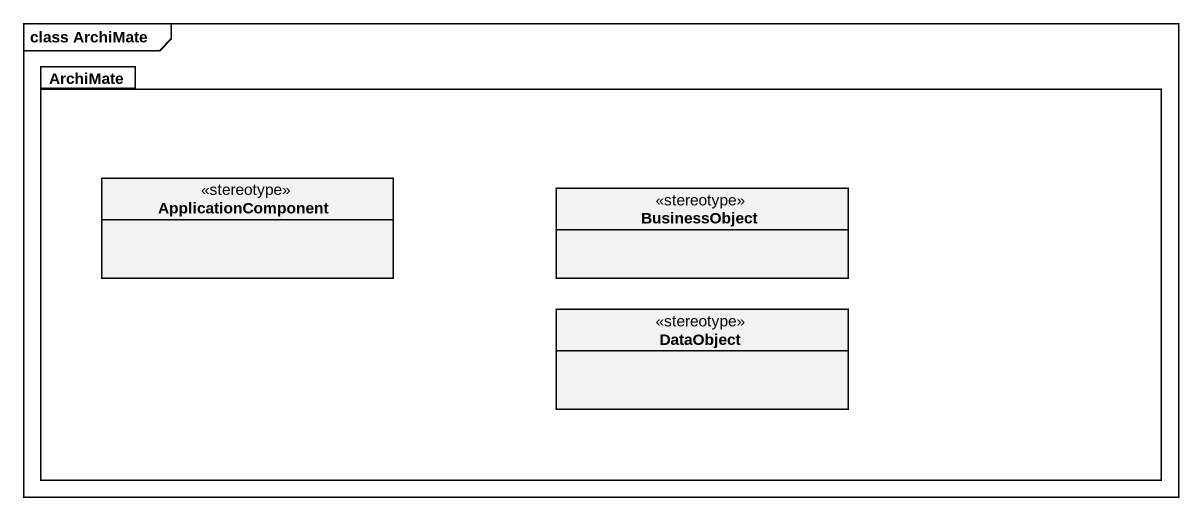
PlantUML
@startuml
mainframe class ArchiMate
hide circle
hide empty members
package ArchiMate {
  class ApplicationComponent <<stereotype>>
  class BusinessObject <<stereotype>>
  class DataObject <<stereotype>>
}
@enduml
